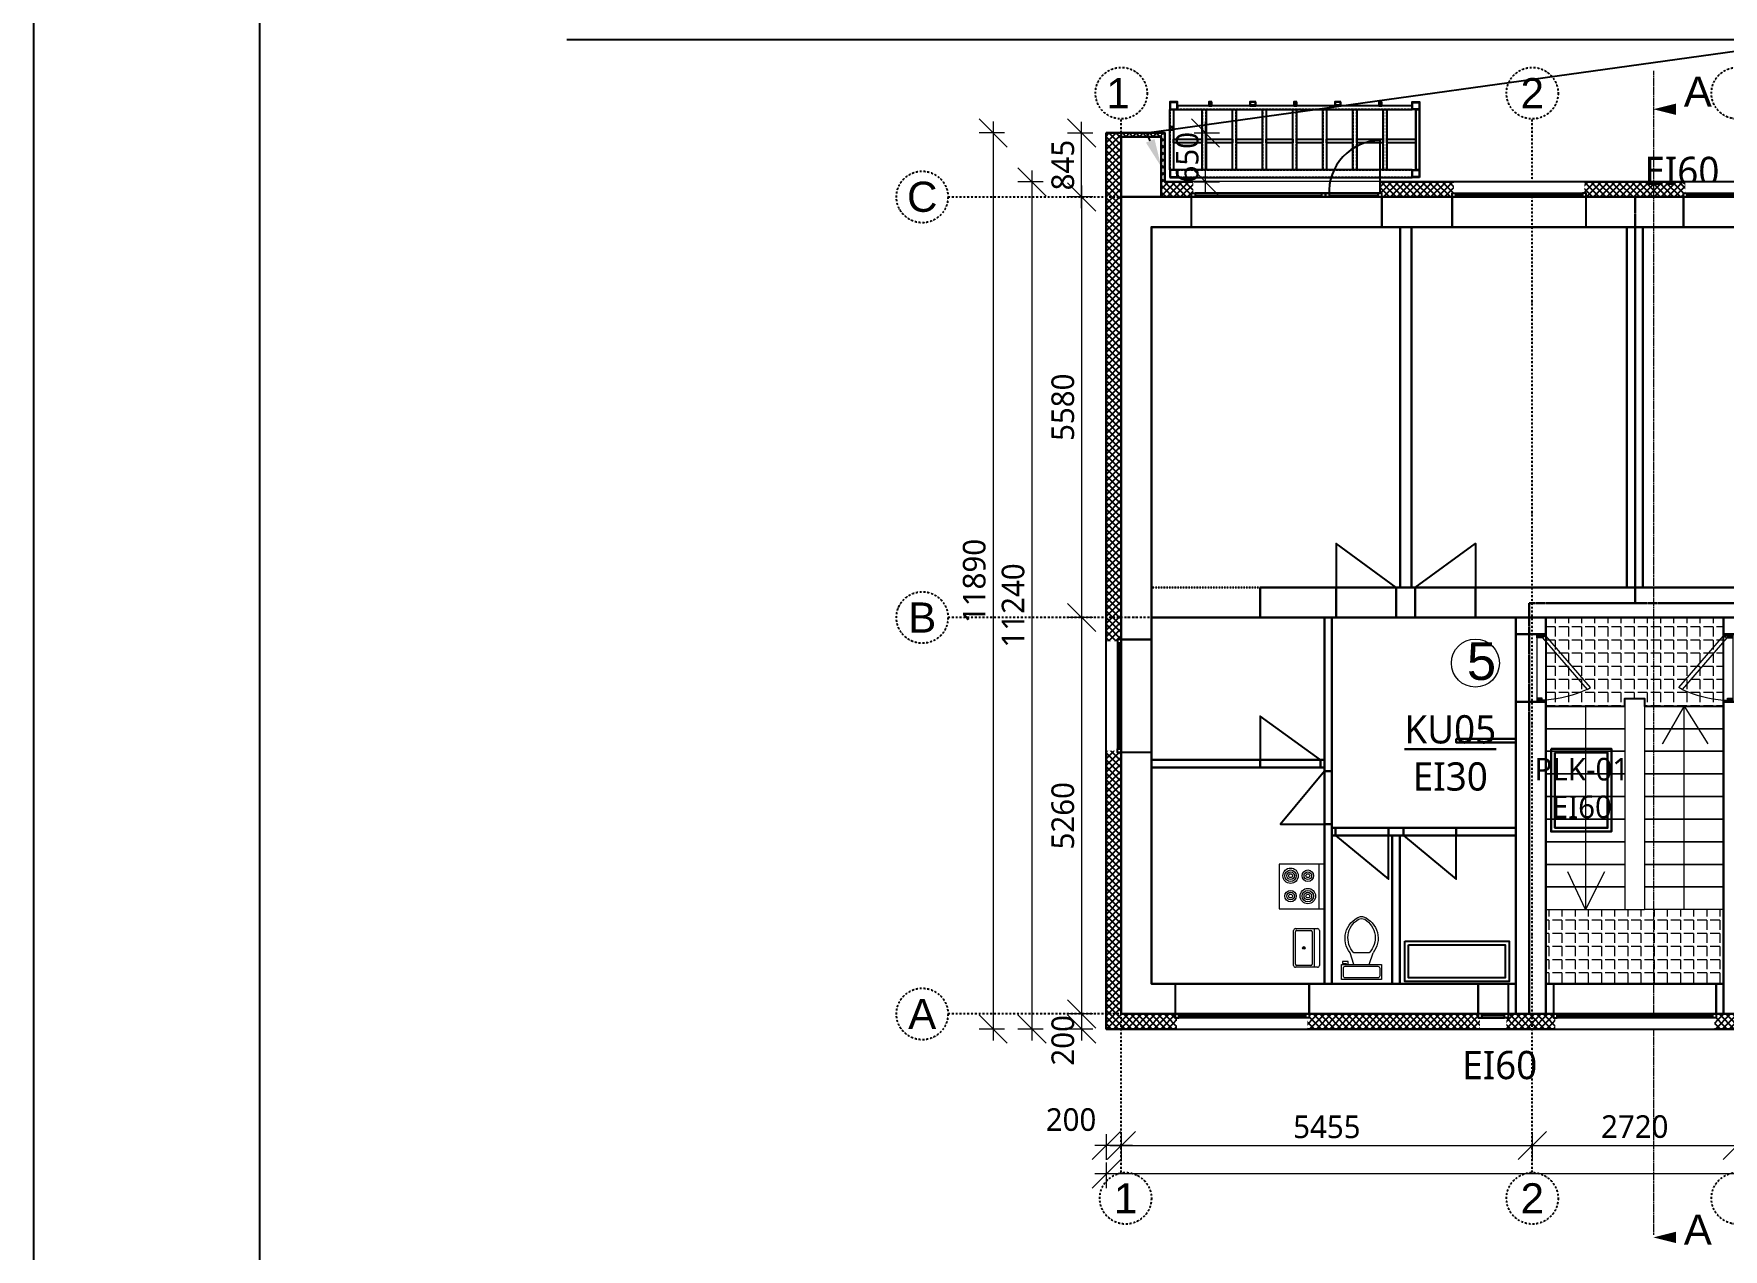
# Model space of a CAD drawing. Header units: millimetres. Extents: x 83708 to 840243643, y 645190 to 956201.
# Drawn here: x 302250 to 324673, y 875396 to 891522 of the extents above; entities that cross this region are included whole.
import ezdxf
from ezdxf import colors
from ezdxf.entities.mleader import LeaderData, LeaderLine
from ezdxf.math import Vec2, Vec3

# ---------------------------------------------------------------- set-up
doc = ezdxf.new("R2010")
doc.units = ezdxf.units.MM
doc.header["$PDMODE"] = 2
doc.header["$PDSIZE"] = 5
for name, pattern in [('ACAD_ISO02W100', [15, 12, -3]), ('CENTER', [50.8, 31.75, -6.35, 6.35, -6.35]), ('DASHDOTX2', [50.8, 25.4, -12.7, 0, -12.7]), ('DASHED', [0.75, 0.5, -0.25])]:
    doc.linetypes.add(name, pattern=pattern)
doc.layers.add('!ESP_Abijoon', color=6, linetype='Continuous', plot=False)
doc.layers.add('!ESP_no_print', color=252, linetype='Continuous', plot=False)
for name, color, linetype in [('!ESP_Avatäited plaanil', 7, 'Continuous'), ('!ESP_Mineraalvill', 1, 'Continuous'), ('!ESP_Mõõt', 252, 'Continuous'), ('!ESP_Santehnikajamööbel', 252, 'Continuous'), ('!ESP_Tekst', 7, 'Continuous'), ('!ESP_Teljed', 30, 'DASHDOTX2'), ('!ESP_Teras', 5, 'Continuous'), ('!ESP_Viited', 7, 'Continuous')]:
    doc.layers.add(name, color=color, linetype=linetype)
for name, color, linetype, lineweight in [('!ESP_EI60 tuletõkkesektsioon', 1, 'DASHED', 30), ('!ESP_Konstruktsioon lõikes', 7, 'Continuous', 30), ('!ESP_Trepikoda plaanil', 7, 'Continuous', 0), ('AVATÄITED PLAANIDEL', 30, 'Continuous', 9), ('Lõige A-A', 7, 'Continuous', 13), ('Sein', 7, 'Continuous', 9), ('Sisustus', 252, 'Continuous', 0)]:
    doc.layers.add(name, color=color, linetype=linetype, lineweight=lineweight)
doc.layers.add('Plaaditav ala', color=7, linetype='Continuous', lineweight=5, true_color=0x58ba48)
doc.styles.add('Annotative', font='malgunsl.ttf', dxfattribs={"height": 2})
doc.styles.add('Arial', font='arial.ttf')
doc.styles.get("Standard").update_dxf_attribs({"font": 'arial.ttf', "height": 2})
doc.dimstyles.new('Annotative', dxfattribs={"dimtxt": 2.5, "dimasz": 2.5, "dimexe": 1.25, "dimexo": 0.625, "dimtad": 1, "dimdec": 0, "dimrnd": 5, "dimtxsty": 'Annotative', "dimblk": 'OBLIQUE', "dimcen": 0, "dimdle": 1, "dimadec": 0, "dimazin": 0, "dimtfac": 1, "dimtdec": 0, "dimtmove": 0, "dimatfit": 3, "dimfxl": 1, "dimfxlon": 1, "dimarcsym": 1})

# ---------------------------------------------------------------- blocks, each defined once
blk = doc.blocks.new('A$C3a10df69')
at = {"layer": 'Lõige A-A', "linetype": 'ACAD_ISO02W100', "ltscale": 2}
blk.add_lwpolyline([(0, -46046), (0, -61490)], dxfattribs=at)
at = {"layer": 'Lõige A-A', "ltscale": 2}
for points in [[(0, -46555, 0, 150, 0), (300, -46555, 0, 0, 0)], [(0, -61523, 0, 150, 0), (300, -61523, 0, 0, 0)]]:
    blk.add_lwpolyline(points, format="xyseb", dxfattribs=at)
at = {"layer": 'Lõige A-A', "char_height": 400, "attachment_point": 3}
for insert in [(776, -46121), (776, -61220)]:
    blk.add_mtext_dynamic_manual_height_columns('A', width=608.35, gutter_width=12.5, heights=[0], dxfattribs=dict(at, insert=insert))
blk = doc.blocks.new('A$C7043d8c8')
at = {"layer": '!ESP_Avatäited plaanil'}
blk.add_lwpolyline([(0, 0), (-800, 583), (-800, -28)], dxfattribs=at)
at = {"layer": '!ESP_Konstruktsioon lõikes'}
blk.add_lwpolyline([(-800, 0), (-800, -400), (0, -400), (0, 0)], dxfattribs=at)
blk = doc.blocks.new('Toilet - top')
at = {"lineweight": 0}
for p, q in [((-10, -8.5), (-8, -8.5)), ((-10, -9.5), (-10, -8.5)), ((-8, -8.5), (-8, -8)), ((-7, -8), (-7, -9.5)), ((-4, -8), (-6, -14)), ((4, -8), (6, -14)), ((9.5, -6), (9.5, -2)), ((-7, -9.5), (-10, -9.5)), ((4, -14), (-4, -14))]:
    blk.add_line(p, q, dxfattribs=at)
blk.add_lwpolyline([(10.5, -8), (10.5, 0), (-10.5, 0), (-10.5, -8)], close=True, dxfattribs=at)
for points in [[(-9.5, -2), (-9.5, -6)], [(8.5, -1), (-8.5, -1)], [(-8.5, -7), (8.5, -7)]]:
    blk.add_lwpolyline(points, dxfattribs=at)
for centre, radius, start, end in [((-8.62, -1.88), 0.884, 81.8699, 188.1301), ((-8.62, -6.12), 0.884, 171.8699, 278.1301), ((8.62, -1.88), 0.884, 351.8699, 98.1301), ((8.62, -6.12), 0.884, 261.8699, 8.1301), ((3.52, -21.58), 12.17, 141.46911, 247.97143), ((4.2, -21.82), 11.33, 136.36773, 238.94682), ((-3.52, -21.58), 12.17, 292.02843, 38.53071), ((-4.2, -21.82), 11.33, 301.05301, 43.63209), ((0, -27.88), 4, 245.73182, 294.26817), ((0, -29), 4, 254.86053, 285.13947)]:
    blk.add_arc(centre, radius, start, end, dxfattribs=at)
blk = doc.blocks.new('A$Cc606a28b')
for points in [[(-1382, 535), (0, 535), (0, 0), (-1382, 0)], [(-1332, 485), (-50, 485), (-50, 50), (-1332, 50)]]:
    blk.add_lwpolyline(points, close=True)
blk = doc.blocks.new('Sink-single - 30 in top')
at = {"layer": '!ESP_Santehnikajamööbel', "lineweight": 0}
blk.add_line((-15, -3.999996), (15, -3.999996), dxfattribs=at)
for points in [[(-13.5, 0), (13.5, 0)], [(-15, -18.499996), (-15, -1.5)], [(-13.5, -17.499996), (-13.5, -6.499996)], [(-12.5, -5.499996), (12.5, -5.499996)], [(13.5, -6.499996), (13.5, -17.499996)], [(15, -1.5), (15, -18.499996)], [(13.5, -19.999996), (-13.5, -19.999996)], [(12.5, -18.499996), (-12.5, -18.499996)]]:
    blk.add_lwpolyline(points, dxfattribs=at)
for radius in [1, 0.5]:
    blk.add_circle((0, -11.999996), radius, dxfattribs=at)
for centre, radius, start, end in [((-13.5, -1.5), 1.5, 90, 180), ((-12.5, -6.499996), 1, 90, 180), ((12.5, -6.499996), 1, 0, 90), ((13.5, -1.5), 1.5, 0, 90), ((-13.5, -18.499996), 1.5, 180, 270), ((-12.5, -17.499996), 1, 180, 270), ((12.5, -17.499996), 1, 270, 0), ((13.5, -18.499996), 1.5, 270, 0)]:
    blk.add_arc(centre, radius, start, end, dxfattribs=at)
blk = doc.blocks.new('plt')
at = {"lineweight": 0}
blk.add_line((-89740, 177104), (-89740, 177695), dxfattribs=at)
blk.add_lwpolyline([(-90273, 177104), (-89663, 177104), (-89663, 177695), (-90273, 177695)], close=True, dxfattribs=at)
for centre, radius in [((-90121, 177543), 102), ((-90121, 177543), 76.2), ((-90121, 177543), 50.8), ((-89892, 177543), 76.2), ((-89892, 177543), 50.8), ((-90121, 177543), 25.4), ((-89892, 177273), 102), ((-89892, 177543), 25.4), ((-90121, 177273), 76.2), ((-90121, 177273), 50.8), ((-90121, 177273), 25.4), ((-89892, 177273), 76.2), ((-89892, 177273), 50.8), ((-89892, 177273), 25.4)]:
    blk.add_circle(centre, radius, dxfattribs=at)
blk = doc.blocks.new('A$Cb20d89c2')
at = {"lineweight": 0}
blk.add_blockref('A$Cc606a28b', (-89, 84), dxfattribs=at)
at = {"layer": 'Sisustus'}
blk.add_blockref('plt', (87133, -176055), dxfattribs=at)
for name, p, xscale, yscale, zscale, rotation in [('Toilet - top', (-2046, 109), -25.39999999999418, 25.39999999999418, 25.4, 180), ('Sink-single - 30 in top', (-2606, 530), 17.14500000000407, 17.14500000000407, 17.14500000000407, 270)]:
    blk.add_blockref(name, p, dxfattribs=dict(at, xscale=xscale, yscale=yscale, zscale=zscale, rotation=rotation))
blk = doc.blocks.new('A$Cef77760f')
at = {"layer": '!ESP_Teljed'}
for points in [[(-40000, -2104), (-40000, 11875)], [(-34545, -2104), (-34545, 11875)], [(-42300, 10840), (1500, 10840)], [(1500, 5260), (-42300, 5260)], [(1500, 0), (-42300, 0)]]:
    blk.add_lwpolyline(points, dxfattribs=at)
for centre in [(-40000, 12217), (-34545, 12217), (-31825, 12217), (-42642, 10840), (-42642, 5260), (-42642, 0), (-39943, -2446), (-34545, -2446), (-31825, -2446)]:
    blk.add_circle(centre, 342, dxfattribs=at)
at = {"layer": '!ESP_Teljed', "char_height": 400, "width": 684.66, "attachment_point": 5, "style": 'Arial'}
for s, insert in [('{\\fArial|b0|i0|c186|p34;1}', (-40042, 12217)), ('2', (-34545, 12217)), ('C', (-42642, 10840)), ('B', (-42642, 5260)), ('A', (-42642, 0)), ('2', (-34545, -2446)), ('{\\fArial|b0|i0|c186|p34;1}', (-39943, -2446))]:
    blk.add_mtext(s, dxfattribs=dict(at, insert=insert))
blk = doc.blocks.new('A$C465a11ed')
at = {"layer": '!ESP_Avatäited plaanil'}
blk.add_lwpolyline([(0, 100), (-700, 683), (-700, 72)], dxfattribs=at)
at = {"layer": '!ESP_Konstruktsioon lõikes'}
blk.add_lwpolyline([(-700, 100), (-700, 0), (0, 0), (0, 100)], dxfattribs=at)
blk = doc.blocks.new('A$Ced9abb52')
at = {"layer": '!ESP_Avatäited plaanil'}
for points in [[(-2590, 2970), (-3390, 3553), (-3390, 2942)], [(-2540, 2820), (-3123, 2120), (-2512, 2120)]]:
    blk.add_lwpolyline(points, dxfattribs=at)
at = {"layer": '!ESP_Konstruktsioon lõikes'}
for points in [[(-4835, 4860), (0, 4860), (0, 0), (-4835, 0)], [(-2440, 4860), (-2540, 4860), (-2540, 0), (-2440, 0)], [(-790, 3251), (-790, 3201), (0, 3201), (0, 3251)], [(-4835, 2970), (-4835, 2870), (-2540, 2870), (-2540, 2970)], [(-2440, 2070), (-2440, 1970), (0, 1970), (0, 2070)], [(-1540, 1970), (-1640, 1970), (-1640, 0), (-1540, 0)]]:
    blk.add_lwpolyline(points, close=True, dxfattribs=at)
for points in [[(-3390, 2970), (-3390, 2870), (-2590, 2870), (-2590, 2970)], [(-2540, 2120), (-2440, 2120), (-2440, 2820), (-2540, 2820)]]:
    blk.add_lwpolyline(points, dxfattribs=at)
at = {"lineweight": 0, "rotation": 180}
for p in [(-2390, 2070), (-1490, 2070)]:
    blk.add_blockref('A$C465a11ed', p, dxfattribs=at)
blk = doc.blocks.new('A$C3a8d00b1')
blk.add_wipeout([(0, -320), (400, -320), (400, -370), (375, -370), (375, -520), (25, -520), (25, -370), (0, -370)])
at = {"layer": '!ESP_Avatäited plaanil'}
for points in [[(0, 80), (0, -320), (0, -370), (50, -370), (50, -320), (0, -320), (400, -320), (400, 80), (400, -320), (400, -370), (350, -370), (350, -320), (350, -370), (50, -370), (50, -345), (350, -345)], [(25, -520), (375, -520)]]:
    blk.add_lwpolyline(points, dxfattribs=at)
blk = doc.blocks.new('A$C101496a2')
blk.add_wipeout([(-1780, -320), (0, -320), (0, -370), (-25, -370), (-25, -520), (-1755, -520), (-1755, -370), (-1780, -370)])
at = {"layer": '!ESP_Avatäited plaanil'}
for points in [[(-1780, 80), (-1780, -320), (-1780, -370), (-1730, -370), (-1730, -320), (-1780, -320), (0, -320), (0, 80), (0, -320), (0, -370), (-50, -370), (-50, -320), (-50, -370), (-1730, -370), (-1730, -345), (-50, -345)], [(-1755, -520), (-25, -520)]]:
    blk.add_lwpolyline(points, dxfattribs=at)
blk = doc.blocks.new('A$Cbc4ac388')
blk.add_wipeout([(-200, -750), (-200, 750), (-150, 750), (-150, 725), (0, 725), (0, -725), (-150, -725), (-150, -750)])
at = {"layer": '!ESP_Avatäited plaanil'}
for points in [[(-600, -750), (-200, -750), (-150, -750), (-150, -700), (-200, -700), (-200, -750), (-200, 750), (-600, 750), (-200, 750), (-150, 750), (-150, 700), (-200, 700), (-150, 700), (-150, -700), (-175, -700), (-175, 700)], [(0, -725), (0, 725)]]:
    blk.add_lwpolyline(points, dxfattribs=at)
blk = doc.blocks.new('A$C79e321d3')
blk.add_wipeout([(2530, 0), (0, 0), (0, 50), (25, 50), (25, 200), (2505, 200), (2505, 50), (2530, 50)])
at = {"layer": '!ESP_Avatäited plaanil'}
for points in [[(2530, -400), (2530, 0), (2530, 50), (2480, 50), (2480, 0), (2530, 0), (0, 0), (0, -400), (0, 0), (0, 50), (50, 50), (50, 0), (50, 50), (2480, 50), (2480, 25), (800, 25)], [(700, 25), (50, 25)]]:
    blk.add_lwpolyline(points, dxfattribs=at)
blk.add_lwpolyline([(25, 50), (25, 750, -0.429169), (700, 25), (50, 25)], format="xyb")
for points in [[(700, 0), (750, 0), (750, 50), (700, 50)], [(750, 0), (800, 0), (800, 50), (750, 50)]]:
    blk.add_lwpolyline(points, close=True)
blk = doc.blocks.new('A$Cfe1c92e5')
at = {"lineweight": 0, "xscale": -1}
for name, p in [('A$C79e321d3', (3460, 0)), ('A$Cbc4ac388', (-200, -6620)), ('A$C3a8d00b1', (5135, -10520))]:
    blk.add_blockref(name, p, dxfattribs=at)
at = {"lineweight": 0, "rotation": 180}
for p in [(4390, -320), (7460, -320)]:
    blk.add_blockref('A$C101496a2', p, dxfattribs=at)
at = {"lineweight": 0}
blk.add_blockref('A$C101496a2', (2495, -10520), dxfattribs=at)
blk = doc.blocks.new('A$C0366626d')
blk.add_wipeout([(-2160, 0), (0, 0), (0, -50), (-25, -50), (-25, -200), (-2135, -200), (-2135, -50), (-2160, -50)])
at = {"layer": '!ESP_Avatäited plaanil'}
for points in [[(-2160, 400), (-2160, 0), (-2160, -50), (-2110, -50), (-2110, 0), (-2160, 0), (0, 0), (0, 400), (0, 0), (0, -50), (-50, -50), (-50, 0), (-50, -50), (-2110, -50), (-2110, -25), (-50, -25)], [(-2135, -200), (-25, -200)]]:
    blk.add_lwpolyline(points, dxfattribs=at)
blk = doc.blocks.new('A$Cc7706974')
at = {"layer": '!ESP_Trepikoda plaanil', "lineweight": 0}
for points in [[(1050, -1075), (1050, -3875)], [(1050, -1075), (1310, -1075)], [(1310, -1075), (1310, -3875)], [(1050, -1175), (0, -1175), (0, -1475), (1050, -1475)], [(525, -1175), (525, -3875)], [(1310, -1175), (2360, -1175)], [(1310, -1175), (2360, -1175), (2360, -1475), (1310, -1475)], [(1835, -3875), (1835, -1175), (1549, -1675), (1835, -1175), (2149, -1675)], [(1050, -1475), (0, -1475), (0, -1775), (1050, -1775)], [(1310, -1475), (2360, -1475), (2360, -1775), (1310, -1775)], [(1050, -1775), (0, -1775), (0, -2075), (1050, -2075)], [(1310, -1775), (2360, -1775), (2360, -2075), (1310, -2075)], [(1050, -2075), (0, -2075), (0, -2375), (1050, -2375)], [(1310, -2075), (2360, -2075), (2360, -2375), (1310, -2375)], [(1050, -2375), (0, -2375), (0, -2675), (1050, -2675)], [(1310, -2375), (2360, -2375), (2360, -2675), (1310, -2675)], [(1050, -2675), (0, -2675), (0, -2975), (1050, -2975)], [(1310, -2675), (2360, -2675), (2360, -2975), (1310, -2975)], [(1050, -2975), (0, -2975), (0, -3275), (1050, -3275)], [(1310, -2975), (2360, -2975), (2360, -3275), (1310, -3275)], [(1050, -3275), (0, -3275), (0, -3575), (1050, -3575)], [(1310, -3275), (2360, -3275), (2360, -3575), (1310, -3575)], [(1050, -3575), (0, -3575), (0, -3875), (1050, -3875)], [(779, -3375), (525, -3875), (293, -3375)], [(1310, -3575), (2360, -3575), (2360, -3875), (1310, -3875)], [(1050, -3875), (1310, -3875)]]:
    blk.add_lwpolyline(points, dxfattribs=at)
blk = doc.blocks.new('A$C60414d2f')
at = {"layer": 'AVATÄITED PLAANIDEL'}
h = blk.add_hatch(dxfattribs=at)
h.set_pattern_fill('ANSI38', color=256, scale=50, angle=90)
h.set_pattern_definition([(135, (-325662.964, -884582.657), (-4.419417382, -4.419417382), []), (225, (-325662.964, -884582.657), (-4.419417382, -13.258252147), [15.625, -9.375])])
h.paths.add_polyline_path([(50, 0), (50, -70), (25, -70), (25, -120), (0, -120), (0, 0)])
h = blk.add_hatch(dxfattribs=at)
h.set_pattern_fill('ANSI38', color=256, scale=50, angle=90)
h.set_pattern_definition([(135, (-326150.322, -884470.0145), (-4.419417382, -4.419417382), []), (225, (-326150.322, -884470.0145), (-4.419417382, -13.258252147), [15.625, -9.375])])
h.paths.add_polyline_path([(850, 0), (850, -70), (875, -70), (875, -120), (900, -120), (900, 0)])
for points in [[(0, 0), (0, -120), (25, -120), (25, -70), (50, -70), (50, 0)], [(708, -713), (25, -120), (50, -77), (733, -669)], [(900, 0), (900, -120), (875, -120), (875, -70), (850, -70), (850, 0)], [(900, -120), (900, -120), (900, 0), (900, 0)]]:
    blk.add_lwpolyline(points, close=True, dxfattribs=at)
blk.add_lwpolyline([(25, -120), (0, -120), (0, 0), (900, 0), (900, -120), (125, -120)], dxfattribs=at)
blk.add_arc((-707, -5), 1586, 335.2449, 355.8422, dxfattribs=at)
blk = doc.blocks.new('A$Cafc8a1d9')
at = {"layer": 'Plaaditav ala', "ltscale": 5}
h = blk.add_hatch(dxfattribs=at)
h.set_pattern_fill('ANGLE', color=256, scale=25, angle=180)
h.set_pattern_definition([(180, (-8821.2, 400), (-2e-14, -174.625), [127, -47.625]), (270, (-8821.2, 400), (174.625, -3e-14), [127, -47.625])])
h.paths.add_polyline_path([(-400, 0), (-2760, 0), (-2760, -1175), (-1710, -1175), (-1710, -1075), (-1450, -1075), (-1450, -1175), (-400, -1175)])
h = blk.add_hatch(dxfattribs=at)
h.set_pattern_fill('ANGLE', color=256, scale=25, angle=180)
h.set_pattern_definition([(180, (0, 0), (-2e-14, -174.625), [127, -47.625]), (270, (0, 0), (174.625, -3e-14), [127, -47.625])])
h.paths.add_polyline_path([(-400, -3875), (-1450, -3875), (-1710, -3875), (-2760, -3875), (-2760, -4860), (-400, -4860)])
at = {"layer": '!ESP_Abijoon', "color": 8}
blk.add_lwpolyline([(-2760, 0), (-2760, -1175), (-1710, -1175), (-1710, -1075), (-1450, -1075), (-1450, -1175), (-400, -1175), (-400, 0), (-2760, 0)], dxfattribs=at)
at = {"layer": '!ESP_Konstruktsioon lõikes'}
blk.add_lwpolyline([(-3160, 0), (-3160, 0), (-3160, -220), (-2760, -220), (-2760, 0), (-400, 0), (-400, -220), (0, -220), (0, 0)], dxfattribs=at)
for points in [[(-3160, -1120), (-2760, -1120), (-2760, -5260), (-3160, -5260)], [(-400, -1120), (0, -1120), (0, -5260), (-400, -5260)], [(-400, -4860), (-2760, -4860), (-2760, -5260), (-400, -5260)]]:
    blk.add_lwpolyline(points, close=True, dxfattribs=at)
at = {"color": 6, "xscale": -1, "rotation": 90}
blk.add_blockref('A$C60414d2f', (-2880, -220), dxfattribs=at)
at = {"color": 6, "rotation": 270}
blk.add_blockref('A$C60414d2f', (-280, -220), dxfattribs=at)
at = {"color": 6}
blk.add_blockref('A$Cc7706974', (-2760, 0), dxfattribs=at)
at = {"layer": '!ESP_EI60 tuletõkkesektsioon', "char_height": 375, "width": 644.01, "attachment_point": 1, "style": 'Annotative'}
for s, insert in [('\\pxqc;{\\LKU05\\P}EI30', (-4350, -1296)), ('\\pxqc;{\\LKU04\\P}EI30', (410, -1421))]:
    blk.add_mtext(s, dxfattribs=dict(at, insert=insert))
at = {"lineweight": 0}
blk.add_blockref('A$C0366626d', (-500, -5260), dxfattribs=at)
blk = doc.blocks.new('_Oblique')
at = {"color": 0, "linetype": 'ByBlock', "lineweight": -2}
blk.add_line((-0.5, -0.5), (0.5, 0.5), dxfattribs=at)
blk = doc.blocks.new('*D836')
at = {"layer": '!ESP_Mõõt', "color": 0, "lineweight": -2, "transparency": 16777216}
for p, q in [((0, -12435), (0, -12773)), ((5455, -12435), (5455, -12773)), ((-150, -12585), (5605, -12585))]:
    blk.add_line(p, q, dxfattribs=at)
at = {"layer": 'Defpoints', "color": 0, "transparency": 16777216}
for p in [(0, -11716), (5455, -11897), (5455, -12585)]:
    blk.add_point(p, dxfattribs=at)
at = {"layer": '!ESP_Mõõt', "color": 0, "lineweight": -2, "transparency": 16777216, "xscale": 375, "yscale": 375, "zscale": 375, "rotation": 180}
blk.add_blockref('_Oblique', (0, -12585), dxfattribs=at)
at = {"layer": '!ESP_Mõõt', "color": 0, "lineweight": -2, "transparency": 16777216, "xscale": 375, "yscale": 375, "zscale": 375}
blk.add_blockref('_Oblique', (5455, -12585), dxfattribs=at)
at = {"layer": '!ESP_Mõõt', "color": 0, "lineweight": 0, "transparency": 16777216, "insert": (2728, -12339), "char_height": 300, "attachment_point": 5, "style": 'Annotative'}
blk.add_mtext('5455', dxfattribs=at)
blk = doc.blocks.new('*D837')
at = {"layer": '!ESP_Mõõt', "color": 0, "lineweight": -2, "transparency": 16777216}
for p, q in [((5455, -12435), (5455, -12773)), ((8175, -12435), (8175, -12773)), ((5305, -12585), (8325, -12585))]:
    blk.add_line(p, q, dxfattribs=at)
at = {"layer": 'Defpoints', "color": 0, "transparency": 16777216}
for p in [(5455, -11897), (8175, -11951), (8175, -12585)]:
    blk.add_point(p, dxfattribs=at)
at = {"layer": '!ESP_Mõõt', "color": 0, "lineweight": -2, "transparency": 16777216, "xscale": 375, "yscale": 375, "zscale": 375, "rotation": 180}
blk.add_blockref('_Oblique', (5455, -12585), dxfattribs=at)
at = {"layer": '!ESP_Mõõt', "color": 0, "lineweight": -2, "transparency": 16777216, "xscale": 375, "yscale": 375, "zscale": 375}
blk.add_blockref('_Oblique', (8175, -12585), dxfattribs=at)
at = {"layer": '!ESP_Mõõt', "color": 0, "lineweight": 0, "transparency": 16777216, "insert": (6815, -12336), "char_height": 300, "attachment_point": 5, "style": 'Annotative'}
blk.add_mtext('2720', dxfattribs=at)
blk = doc.blocks.new('*D838')
at = {"layer": '!ESP_Mõõt', "color": 0, "lineweight": -2, "transparency": 16777216}
for p, q in [((8175, -12435), (8175, -12773)), ((18550, -12435), (18550, -12773)), ((8025, -12585), (18700, -12585))]:
    blk.add_line(p, q, dxfattribs=at)
at = {"layer": 'Defpoints', "color": 0, "transparency": 16777216}
for p in [(8175, -11951), (18550, -11896), (18550, -12585)]:
    blk.add_point(p, dxfattribs=at)
at = {"layer": '!ESP_Mõõt', "color": 0, "lineweight": -2, "transparency": 16777216, "xscale": 375, "yscale": 375, "zscale": 375, "rotation": 180}
blk.add_blockref('_Oblique', (8175, -12585), dxfattribs=at)
at = {"layer": '!ESP_Mõõt', "color": 0, "lineweight": -2, "transparency": 16777216, "xscale": 375, "yscale": 375, "zscale": 375}
blk.add_blockref('_Oblique', (18550, -12585), dxfattribs=at)
at = {"layer": '!ESP_Mõõt', "color": 0, "lineweight": 0, "transparency": 16777216, "insert": (13362, -12336), "char_height": 300, "attachment_point": 5, "style": 'Annotative'}
blk.add_mtext('10375', dxfattribs=at)
blk = doc.blocks.new('*D828')
at = {"layer": '!ESP_Mõõt', "color": 0, "lineweight": -2, "transparency": 16777216}
for p, q in [((-526, 150), (-526, -5730)), ((-376, 0), (-713, 0)), ((-376, -5580), (-713, -5580))]:
    blk.add_line(p, q, dxfattribs=at)
at = {"layer": 'Defpoints', "color": 0, "transparency": 16777216}
for p in [(-228, 0), (-526, -5580), (-228, -5580)]:
    blk.add_point(p, dxfattribs=at)
at = {"layer": '!ESP_Mõõt', "color": 0, "lineweight": -2, "transparency": 16777216, "xscale": 375, "yscale": 375, "zscale": 375}
for p, rotation in [((-526, 0), 90), ((-526, -5580), 270)]:
    blk.add_blockref('_Oblique', p, dxfattribs=dict(at, rotation=rotation))
at = {"layer": '!ESP_Mõõt', "color": 0, "lineweight": 0, "transparency": 16777216, "insert": (-775, -2790), "char_height": 300, "attachment_point": 5, "rotation": 90, "style": 'Annotative'}
blk.add_mtext('5580', dxfattribs=at)
blk = doc.blocks.new('*D829')
at = {"layer": '!ESP_Mõõt', "color": 0, "lineweight": -2, "transparency": 16777216}
for p, q in [((-376, -5580), (-713, -5580)), ((-526, -5430), (-526, -10990)), ((-376, -10840), (-713, -10840))]:
    blk.add_line(p, q, dxfattribs=at)
at = {"layer": 'Defpoints', "color": 0, "transparency": 16777216}
for p in [(-228, -5580), (-526, -10840), (-153, -10840)]:
    blk.add_point(p, dxfattribs=at)
at = {"layer": '!ESP_Mõõt', "color": 0, "lineweight": -2, "transparency": 16777216, "xscale": 375, "yscale": 375, "zscale": 375}
for p, rotation in [((-526, -5580), 90), ((-526, -10840), 270)]:
    blk.add_blockref('_Oblique', p, dxfattribs=dict(at, rotation=rotation))
at = {"layer": '!ESP_Mõõt', "color": 0, "lineweight": 0, "transparency": 16777216, "insert": (-775, -8210), "char_height": 300, "attachment_point": 5, "rotation": 90, "style": 'Annotative'}
blk.add_mtext('5260', dxfattribs=at)
blk = doc.blocks.new('*D830')
at = {"layer": '!ESP_Mõõt', "color": 0, "lineweight": -2, "transparency": 16777216}
for p, q in [((-526, -150), (-526, 997)), ((-376, 847), (-713, 847)), ((-376, 0), (-713, 0))]:
    blk.add_line(p, q, dxfattribs=at)
at = {"layer": 'Defpoints', "color": 0, "transparency": 16777216}
for p in [(-526, 847), (38, 847), (-228, 0)]:
    blk.add_point(p, dxfattribs=at)
at = {"layer": '!ESP_Mõõt', "color": 0, "lineweight": -2, "transparency": 16777216, "xscale": 375, "yscale": 375, "zscale": 375}
for p, rotation in [((-526, 847), 90), ((-526, 0), 270)]:
    blk.add_blockref('_Oblique', p, dxfattribs=dict(at, rotation=rotation))
at = {"layer": '!ESP_Mõõt', "color": 0, "lineweight": 0, "transparency": 16777216, "insert": (-775, 423), "char_height": 300, "attachment_point": 5, "rotation": 90, "style": 'Annotative'}
blk.add_mtext('845', dxfattribs=at)
blk = doc.blocks.new('*D831')
at = {"layer": '!ESP_Mõõt', "color": 0, "lineweight": -2, "transparency": 16777216}
for p, q in [((-1186, 350), (-1186, -11190)), ((-1036, 200), (-1373, 200)), ((-1036, -11040), (-1373, -11040))]:
    blk.add_line(p, q, dxfattribs=at)
at = {"layer": 'Defpoints', "color": 0, "transparency": 16777216}
for p in [(580, 200), (-1186, -11040), (-200, -11040)]:
    blk.add_point(p, dxfattribs=at)
at = {"layer": '!ESP_Mõõt', "color": 0, "lineweight": -2, "transparency": 16777216, "xscale": 375, "yscale": 375, "zscale": 375}
for p, rotation in [((-1186, 200), 90), ((-1186, -11040), 270)]:
    blk.add_blockref('_Oblique', p, dxfattribs=dict(at, rotation=rotation))
at = {"layer": '!ESP_Mõõt', "color": 0, "lineweight": 0, "transparency": 16777216, "insert": (-1435, -5420), "char_height": 300, "attachment_point": 5, "rotation": 90, "style": 'Annotative'}
blk.add_mtext('11240', dxfattribs=at)
blk = doc.blocks.new('*D832')
at = {"layer": '!ESP_Mõõt', "color": 0, "lineweight": -2, "transparency": 16777216}
for p, q in [((-526, -10690), (-526, -11190)), ((-376, -10840), (-713, -10840)), ((-376, -11040), (-713, -11040))]:
    blk.add_line(p, q, dxfattribs=at)
at = {"layer": 'Defpoints', "color": 0, "transparency": 16777216}
for p in [(-153, -10840), (-526, -11040), (38, -11040)]:
    blk.add_point(p, dxfattribs=at)
at = {"layer": '!ESP_Mõõt', "color": 0, "lineweight": -2, "transparency": 16777216, "xscale": 375, "yscale": 375, "zscale": 375}
for p, rotation in [((-526, -10840), 90), ((-526, -11040), 270)]:
    blk.add_blockref('_Oblique', p, dxfattribs=dict(at, rotation=rotation))
at = {"layer": '!ESP_Mõõt', "color": 0, "lineweight": 0, "transparency": 16777216, "insert": (-775, -11190), "char_height": 300, "attachment_point": 5, "rotation": 90, "style": 'Annotative'}
blk.add_mtext('200', dxfattribs=at)
blk = doc.blocks.new('*D833')
at = {"layer": '!ESP_Mõõt', "color": 0, "lineweight": -2, "transparency": 16777216}
for p, q in [((40350, -12962), (-350, -12962)), ((-200, -12812), (-200, -13150)), ((40200, -12812), (40200, -13150))]:
    blk.add_line(p, q, dxfattribs=at)
at = {"layer": 'Defpoints', "color": 0, "transparency": 16777216}
for p in [(-200, -11040), (40200, -11040), (-200, -12962)]:
    blk.add_point(p, dxfattribs=at)
at = {"layer": '!ESP_Mõõt', "color": 0, "lineweight": -2, "transparency": 16777216, "xscale": 375, "yscale": 375, "zscale": 375, "rotation": 180}
blk.add_blockref('_Oblique', (-200, -12962), dxfattribs=at)
at = {"layer": '!ESP_Mõõt', "color": 0, "lineweight": -2, "transparency": 16777216, "xscale": 375, "yscale": 375, "zscale": 375}
blk.add_blockref('_Oblique', (40200, -12962), dxfattribs=at)
at = {"layer": '!ESP_Mõõt', "color": 0, "lineweight": 0, "transparency": 16777216, "insert": (20000, -12713), "char_height": 300, "attachment_point": 5, "style": 'Annotative'}
blk.add_mtext('40400', dxfattribs=at)
blk = doc.blocks.new('*D834')
at = {"layer": '!ESP_Mõõt', "color": 0, "lineweight": -2, "transparency": 16777216}
for p, q in [((-200, -12435), (-200, -12773)), ((0, -12435), (0, -12773)), ((150, -12585), (-350, -12585))]:
    blk.add_line(p, q, dxfattribs=at)
at = {"layer": 'Defpoints', "color": 0, "transparency": 16777216}
for p in [(-200, -11040), (0, -11716), (-200, -12585)]:
    blk.add_point(p, dxfattribs=at)
at = {"layer": '!ESP_Mõõt', "color": 0, "lineweight": -2, "transparency": 16777216, "xscale": 375, "yscale": 375, "zscale": 375, "rotation": 180}
blk.add_blockref('_Oblique', (-200, -12585), dxfattribs=at)
at = {"layer": '!ESP_Mõõt', "color": 0, "lineweight": -2, "transparency": 16777216, "xscale": 375, "yscale": 375, "zscale": 375}
blk.add_blockref('_Oblique', (0, -12585), dxfattribs=at)
at = {"layer": '!ESP_Mõõt', "color": 0, "lineweight": 0, "transparency": 16777216, "insert": (-667, -12243), "char_height": 300, "attachment_point": 5, "style": 'Annotative'}
blk.add_mtext('200', dxfattribs=at)
blk = doc.blocks.new('*D841')
at = {"layer": '!ESP_Mõõt', "color": 0, "lineweight": -2, "transparency": 16777216}
for p, q in [((1118, 50), (1118, 1000)), ((968, 850), (1305, 850)), ((968, 200), (1305, 200))]:
    blk.add_line(p, q, dxfattribs=at)
at = {"layer": 'Defpoints', "color": 0, "transparency": 16777216}
for p in [(-200, 850), (1118, 850), (580, 200)]:
    blk.add_point(p, dxfattribs=at)
at = {"layer": '!ESP_Mõõt', "color": 0, "lineweight": -2, "transparency": 16777216, "xscale": 375, "yscale": 375, "zscale": 375}
for p, rotation in [((1118, 850), 90), ((1118, 200), 270)]:
    blk.add_blockref('_Oblique', p, dxfattribs=dict(at, rotation=rotation))
at = {"layer": '!ESP_Mõõt', "color": 0, "lineweight": 0, "transparency": 16777216, "insert": (876, 527), "char_height": 300, "attachment_point": 5, "rotation": 90, "style": 'Annotative'}
blk.add_mtext('650', dxfattribs=at)
blk = doc.blocks.new('*D842')
at = {"layer": '!ESP_Mõõt', "color": 0, "lineweight": -2, "transparency": 16777216}
for p, q in [((-1701, 1000), (-1701, -11190)), ((-1551, 850), (-1888, 850)), ((-1551, -11040), (-1888, -11040))]:
    blk.add_line(p, q, dxfattribs=at)
at = {"layer": 'Defpoints', "color": 0, "transparency": 16777216}
for p in [(38, 850), (-1701, -11040), (-401, -11040)]:
    blk.add_point(p, dxfattribs=at)
at = {"layer": '!ESP_Mõõt', "color": 0, "lineweight": -2, "transparency": 16777216, "xscale": 375, "yscale": 375, "zscale": 375}
for p, rotation in [((-1701, 850), 90), ((-1701, -11040), 270)]:
    blk.add_blockref('_Oblique', p, dxfattribs=dict(at, rotation=rotation))
at = {"layer": '!ESP_Mõõt', "color": 0, "lineweight": 0, "transparency": 16777216, "insert": (-1951, -5095), "char_height": 300, "attachment_point": 5, "rotation": 90, "style": 'Annotative'}
blk.add_mtext('11890', dxfattribs=at)
blk = doc.blocks.new('A$C9a407918')
at = {"layer": '!ESP_Teras'}
for points in [[(-3315, -75), (-3215, -75), (-3215, 25), (-3315, 25)], [(-3310, -70), (-3220, -70), (-3220, 20), (-3310, 20)], [(0, -75), (-100, -75), (-100, 25), (0, 25)], [(-5, -70), (-95, -70), (-95, 20), (-5, 20)], [(-3265, -875), (-3315, -875), (-3315, -75), (-3265, -75)], [(-100, -25), (-3215, -25), (-3215, -75), (-100, -75)], [(-2835, -875), (-2885, -875), (-2885, -75), (-2835, -75)], [(-2435, -875), (-2485, -875), (-2485, -75), (-2435, -75)], [(-2035, -875), (-2085, -875), (-2085, -75), (-2035, -75)], [(-1635, -875), (-1685, -875), (-1685, -75), (-1635, -75)], [(-1235, -875), (-1285, -875), (-1285, -75), (-1235, -75)], [(-835, -875), (-885, -875), (-885, -75), (-835, -75)], [(-435, -875), (-485, -875), (-485, -75), (-435, -75)], [(-50, -75), (0, -75), (0, -875), (-50, -875)], [(-50, -875), (0, -875), (0, -75), (-50, -75)], [(-3265, -466), (-2885, -466), (-2885, -516), (-3265, -516)], [(-2835, -466), (-2485, -466), (-2485, -516), (-2835, -516)], [(-2435, -466), (-2085, -466), (-2085, -516), (-2435, -516)], [(-2035, -466), (-1685, -466), (-1685, -516), (-2035, -516)], [(-1635, -466), (-1285, -466), (-1285, -516), (-1635, -516)], [(-1235, -466), (-885, -466), (-885, -516), (-1235, -516)], [(-835, -466), (-485, -466), (-485, -516), (-835, -516)], [(-435, -466), (-50, -466), (-50, -516), (-435, -516)], [(-3315, -975), (-3215, -975), (-3215, -875), (-3315, -875)], [(-3310, -970), (-3220, -970), (-3220, -880), (-3310, -880)], [(-100, -875), (-3215, -875), (-3215, -975), (-100, -975)], [(0, -975), (-100, -975), (-100, -875), (0, -875)], [(-5, -970), (-95, -970), (-95, -880), (-5, -880)]]:
    blk.add_lwpolyline(points, close=True, dxfattribs=at)
at = {"layer": '!ESP_Teras', "linetype": 'DASHED'}
for points in [[(-3268, -875), (-3312, -875), (-3312, -75), (-3268, -75)], [(-100, -28), (-3215, -28), (-3215, -72), (-100, -72)], [(-2838, -875), (-2882, -875), (-2882, -75), (-2838, -75)], [(-2438, -875), (-2482, -875), (-2482, -75), (-2438, -75)], [(-2038, -875), (-2082, -875), (-2082, -75), (-2038, -75)], [(-1638, -875), (-1682, -875), (-1682, -75), (-1638, -75)], [(-1238, -875), (-1282, -875), (-1282, -75), (-1238, -75)], [(-838, -875), (-882, -875), (-882, -75), (-838, -75)], [(-438, -875), (-482, -875), (-482, -75), (-438, -75)], [(-3, -875), (-47, -875), (-47, -75), (-3, -75)], [(-3265, -513), (-2885, -513), (-2885, -516), (-3265, -516)], [(-2835, -513), (-2485, -513), (-2485, -516), (-2835, -516)], [(-2435, -513), (-2085, -513), (-2085, -516), (-2435, -516)], [(-2035, -513), (-1685, -513), (-1685, -516), (-2035, -516)], [(-1635, -513), (-1285, -513), (-1285, -516), (-1635, -516)], [(-1235, -513), (-885, -513), (-885, -516), (-1235, -516)], [(-835, -513), (-485, -513), (-485, -516), (-835, -516)], [(-435, -513), (-50, -513), (-50, -516), (-435, -516)], [(-100, -878), (-3215, -878), (-3215, -972), (-100, -972)]]:
    blk.add_lwpolyline(points, close=True, dxfattribs=at)
at = {"color": 5, "linetype": 'ByBlock', "transparency": 33554687}
for points in [[(-2758, 25), (-2798, 25), (-2798, -15), (-2758, -15)], [(-2761, 22), (-2795, 22), (-2795, -12), (-2761, -12)], [(-2174, 25), (-2254, 25), (-2254, -15), (-2174, -15)], [(-2177, 22), (-2251, 22), (-2251, -12), (-2177, -12)], [(-1630, 25), (-1670, 25), (-1670, -15), (-1630, -15)], [(-1633, 22), (-1667, 22), (-1667, -12), (-1633, -12)], [(-1046, 25), (-1126, 25), (-1126, -15), (-1046, -15)], [(-1049, 22), (-1123, 22), (-1123, -12), (-1049, -12)], [(-502, 25), (-542, 25), (-542, -15), (-502, -15)], [(-505, 22), (-539, 22), (-539, -12), (-505, -12)], [(-2758, -15), (-2798, -15), (-2798, -25), (-2758, -25)], [(-2174, -15), (-2254, -15), (-2254, -25), (-2174, -25)], [(-1630, -15), (-1670, -15), (-1670, -25), (-1630, -25)], [(-1046, -15), (-1126, -15), (-1126, -25), (-1046, -25)], [(-502, -15), (-542, -15), (-542, -25), (-502, -25)], [(-3275, -305), (-3315, -305), (-3315, -345), (-3275, -345)], [(-3278, -308), (-3312, -308), (-3312, -342), (-3278, -342)]]:
    blk.add_lwpolyline(points, close=True, dxfattribs=at)
blk = doc.blocks.new('A$C579cabad')
at = {"layer": '!ESP_Konstruktsioon lõikes'}
for points in [[(-750, 1050), (50, 1050), (50, -50), (-750, -50)], [(-700, 1000), (0, 1000), (0, 0), (-700, 0)]]:
    blk.add_lwpolyline(points, close=True, dxfattribs=at)
at = {"layer": '!ESP_Konstruktsioon lõikes', "color": 6}
blk.add_lwpolyline([(-750, 1050), (50, 1050), (50, -50), (-750, -50)], close=True, dxfattribs=at)
blk = doc.blocks.new('A$Cb56cea9a')
at = {"layer": '!ESP_Mõõt', "lineweight": 0}
for base, p1, p2, picture, middle in [((-1700.8, -11040), (37.6, 849.7), (-400.6, -11040), '*D842', (-1950.6, -5095.1)), ((-525.7, 846.7), (-228.5, 0), (37.6, 846.7), '*D830', (-774.7, 423.4)), ((-1185.6, -11040), (580, 200), (-200, -11040), '*D831', (-1435.3, -5420)), ((-525.7, -5580), (-228.5, 0), (-228.5, -5580), '*D828', (-774.7, -2790)), ((-525.7, -10840), (-228.5, -5580), (-153.3, -10840), '*D829', (-774.7, -8210))]:
    dim = blk.add_linear_dim(base=base, p1=p1, p2=p2, angle=90, dimstyle='Annotative', dxfattribs=at)
    dim.commit()
    dim.dimension.update_dxf_attribs({"geometry": picture, "text_midpoint": middle})
for base, p1, p2, picture, middle in [((1117.7, 849.7), (580, 200), (-200, 849.7), '*D841', (1125, 527.1)), ((-525.7, -11040), (-153.3, -10840), (37.6, -11040), '*D832', (-525.7, -11190))]:
    dim = blk.add_linear_dim(base=base, p1=p1, p2=p2, angle=90, dimstyle='Annotative', dxfattribs=at)
    dim.commit()
    dim.dimension.update_dxf_attribs({"geometry": picture, "text_midpoint": middle, "dimtype": 128})
dim = blk.add_linear_dim(base=(-200, -12585.3), p1=(0, -11715.5), p2=(-200, -11040), dimstyle='Annotative', dxfattribs=at)
dim.commit()
dim.dimension.update_dxf_attribs({"geometry": '*D834', "text_midpoint": (-666.9, -12491.5), "dimtype": 128})
for base, p1, p2, picture, middle in [((-200, -12962.2), (40200, -11040), (-200, -11040), '*D833', (20000, -12713.3)), ((5455, -12585.3), (0, -11715.5), (5455, -11896.7), '*D836', (2727.5, -12339)), ((8175, -12585.3), (5455, -11896.7), (8175, -11951.1), '*D837', (6815, -12336.3)), ((18550, -12585.3), (8175, -11951.1), (18550, -11896.3), '*D838', (13362.5, -12335.5))]:
    dim = blk.add_linear_dim(base=base, p1=p1, p2=p2, dimstyle='Annotative', dxfattribs=at)
    dim.commit()
    dim.dimension.update_dxf_attribs({"geometry": picture, "text_midpoint": middle})

msp = doc.modelspace()

# ---------------------------------------------------------------- hatches: boundary and pattern name
at = {"layer": '!ESP_Mineraalvill'}
h = msp.add_hatch(dxfattribs=at)
h.set_pattern_fill('ANSI37', color=256, scale=20)
h.set_pattern_definition([(45, (221735.545, 889440.71), (-44.90128, 44.90128), []), (135, (221735.545, 889440.71), (-44.90128, -44.90128), [])])
h.paths.add_polyline_path([(356683.7, 878517), (351163.8, 878517), (351163.8, 878317), (356883.7, 878317), (356883.7, 889557), (356883.7, 890207), (356083.7, 890207), (356083.7, 889557), (343583.7, 889557), (343583.7, 890207), (342963.7, 890207), (342963.7, 889557), (330483.7, 889557), (330483.7, 890207), (329863.7, 890207), (329863.7, 889557), (317263.7, 889557), (317263.7, 890206.8), (316483.7, 890206.8), (316483.7, 878317), (324858.7, 878317), (324858.7, 878517), (317083.7, 878517), (316683.7, 878517), (316683.7, 889357), (316683.7, 890157), (317213.7, 890157), (317213.7, 889357), (320323.7, 889357), (329913.7, 889357), (329913.7, 890157), (330433.7, 890157), (330433.7, 889357), (343013.7, 889357), (343013.7, 890157), (343533.7, 890157), (343533.7, 889357), (356153.7, 889357), (356153.7, 890157), (356683.7, 890157), (356683.7, 889357)])
h.paths.add_polyline_path([(337953.7, 878317), (337953.7, 878517), (324858.7, 878517), (324858.7, 878317)], flags=17)
h.paths.add_polyline_path([(351163.8, 878317), (351163.8, 878517), (337953.7, 878517), (337953.7, 878317)], flags=17)

# ---------------------------------------------------------------- linework, layer by layer
at = {"layer": '!ESP_EI60 tuletõkkesektsioon', "linetype": 'CENTER', "lineweight": 30, "ltscale": 0.1}
for points in [[(323503.7, 889357), (323503.7, 883969.5), (322098, 883969.5), (322098, 878517)], [(323503.7, 888957), (323503.7, 883969.5), (324909.4, 883969.5), (324909.4, 878517)]]:
    msp.add_lwpolyline(points, dxfattribs=at)
at = {"layer": '!ESP_Konstruktsioon lõikes'}
for p, q in [((317083.7, 884177), (317083.7, 883777)), ((318528.7, 884177), (318528.7, 883777))]:
    msp.add_line(p, q, dxfattribs=at)
for points in [[(324858.7, 878317), (316483.7, 878317), (316483.7, 890206.8), (317263.7, 890206.8), (317263.7, 889557), (329863.7, 889557), (329863.7, 890207), (330483.7, 890207), (330483.7, 889557), (342963.7, 889557), (342963.7, 890207), (343583.7, 890207), (343583.7, 889557), (356083.7, 889557), (356083.7, 890207), (356883.7, 890207), (356883.7, 889557), (356883.7, 878317), (351163.8, 878317)], [(316683.7, 889357), (316683.7, 890157), (317213.7, 890157), (317213.7, 889357)], [(316683.7, 887457), (316683.7, 889357), (320323.7, 889357)], [(316740.7, 889357), (320323.7, 889357)], [(317083.7, 889357), (356683.7, 889357)], [(317083.7, 888957), (317083.7, 884177)], [(317083.7, 888957), (356683.7, 888957)], [(317083.7, 884177), (317083.7, 888957), (320383.7, 888957), (320383.7, 884177), (318528.7, 884177)], [(317083.7, 883777), (317083.7, 878997)], [(318528.7, 883777), (328288.7, 883777)], [(317083.7, 878517), (356683.7, 878517)]]:
    msp.add_lwpolyline(points, dxfattribs=at)
for points in [[(316683.7, 889357), (356683.7, 889357), (356683.7, 878517), (316683.7, 878517)], [(320533.7, 888957), (320383.7, 888957), (320383.7, 884177), (320533.7, 884177)], [(320533.7, 888957), (323393.7, 888957), (323393.7, 884177), (320533.7, 884177)], [(323603.7, 888957), (323393.7, 888957), (323393.7, 884177), (323603.7, 884177)], [(323603.7, 888957), (326503.7, 888957), (326503.7, 884177), (323603.7, 884177)]]:
    msp.add_lwpolyline(points, close=True, dxfattribs=at)
at = {"layer": '!ESP_Konstruktsioon lõikes', "linetype": 'DASHED', "ltscale": 0.1}
msp.add_lwpolyline([(318528.7, 883777), (317083.7, 883777), (317083.7, 884177), (318528.7, 884177)], close=True, dxfattribs=at)
at = {"layer": '!ESP_no_print'}
for points in [[(302249.6, 911650.6), (365249.6, 911650.6), (365249.6, 867100.6), (302249.6, 867100.6)], [(302249.6, 911650.6), (365249.6, 911650.6), (365249.6, 867100.6), (302249.6, 867100.6)], [(305249.6, 910150.6), (363749.6, 910150.6), (363749.6, 868600.6), (305249.6, 868600.6)], [(305249.6, 910150.6), (363749.6, 910150.6), (363749.6, 868600.6), (305249.6, 868600.6)]]:
    msp.add_lwpolyline(points, close=True, dxfattribs=at)
at = {"layer": 'Sein'}
msp.add_circle((321383.9, 883172.6), 318.7, dxfattribs=at)

# ---------------------------------------------------------------- block references
at = {"lineweight": 0}
for name, p in [('A$C3a10df69', (323746.1, 937075.8)), ('A$Cef77760f', (356683.7, 878517)), ('A$C7043d8c8', (320333.7, 884177)), ('A$Ced9abb52', (321918.6, 878917)), ('A$Cb20d89c2', (321918.6, 878863.3))]:
    msp.add_blockref(name, p, dxfattribs=at)
at = {"lineweight": 0, "xscale": -1}
msp.add_blockref('A$C7043d8c8', (320583.7, 884177), dxfattribs=at)

# ---------------------------------------------------------------- texts
at = {"layer": '!ESP_EI60 tuletõkkesektsioon', "char_height": 375, "width": 33016.31, "attachment_point": 7, "style": 'Annotative'}
for insert in [(323626.2, 889509.8), (321209.1, 877646.8)]:
    msp.add_mtext('EI60', dxfattribs=dict(at, insert=insert))
at = {"layer": 'Sein', "insert": (321270.9, 883449), "char_height": 500, "attachment_point": 1}
msp.add_mtext_dynamic_manual_height_columns('5', width=608.355, gutter_width=12.5, heights=[0], dxfattribs=at)

# ---------------------------------------------------------------- leaders
at = {"layer": '!ESP_Tekst'}
ml = msp.add_multileader_mtext('Standard', dxfattribs=at)
ml.set_content('{\\fMalgun Gothic Semilight|b0|i0|c0|p34;TINGMÄRGID:}', color=256, style='Annotative')
ml.set_leader_properties()
ml.build(insert=Vec2(0, 0))
ml.multileader.update_dxf_attribs({"leader_type": 0, "has_dogleg": 0, "text_left_attachment_type": 5, "text_right_attachment_type": 5, "dogleg_length": 0.36, "arrow_head_size": 0, "scale": 150})
ctx = ml.context
ctx.base_point, ctx.scale, ctx.char_height, ctx.arrow_head_size, ctx.landing_gap_size, ctx.plane_origin = Vec3(306187, 876235.9), 150, 450, 0, 1.35, Vec3(308671.4, 874516.1)
ctx.left_attachment, ctx.right_attachment = 5, 5
notes = []
notes.append((ctx, [(1, (1, 1, 0), (310017.2, 876235.9), (-1, 0), 5.4, [(0, [(309020.1, 874678.1)], 0, [])])]))
ctx.mtext.insert, ctx.mtext.width, ctx.mtext.flow_direction = Vec3(306188.4, 876867.6), 168000.077, 5
for ctx, leaders in notes:
    for number, flags, end, landing, length, lines in leaders:
        leader = LeaderData()
        leader.index, (leader.has_last_leader_line, leader.has_dogleg_vector, leader.attachment_direction) = number, flags
        leader.last_leader_point, leader.dogleg_vector, leader.dogleg_length = Vec3(end), Vec3(landing), length
        for number, points, colour, breaks in lines:
            line = LeaderLine()
            line.index, line.vertices, line.color, line.breaks = number, Vec3.list(points), colors.encode_raw_color(colour), breaks
            leader.lines.append(line)
        ctx.leaders.append(leader)

# ---------------------------------------------------------------- next in the draw order: block references
at = {"lineweight": 0}
msp.add_blockref('A$Cfe1c92e5', (316683.7, 889357), dxfattribs=at)

# ---------------------------------------------------------------- next in the draw order: block references
for name, p in [('A$C9a407918', (320643.7, 890592)), ('A$Cafc8a1d9', (325078.7, 883777))]:
    msp.add_blockref(name, p, dxfattribs=at)

# ---------------------------------------------------------------- next in the draw order: leaders
at = {"layer": '!ESP_Viited', "ltscale": 15}
ml = msp.add_multileader_mtext('Standard', dxfattribs=at)
ml.set_content('Väljaaste soojustuse paksus 50 mm. Kasutada sügavimmutatud puit. ', color=256, style='Annotative')
ml.set_leader_properties()
ml.build(insert=Vec2(0, 0))
ml.multileader.update_dxf_attribs({"text_left_attachment_type": 5, "text_right_attachment_type": 5, "dogleg_length": 0.5, "arrow_head_size": 375, "scale": 150})
ctx = ml.context
ctx.base_point, ctx.scale, ctx.char_height, ctx.arrow_head_size, ctx.landing_gap_size, ctx.plane_origin = Vec3(317841.6, 891443), 150, 375, 375, 0, Vec3(322627.7, 885899.8)
ctx.left_attachment, ctx.right_attachment = 5, 5
notes = []
notes.append((ctx, [(1, (1, 1, 0), (325926.9, 891443), (-1, 0), 0.5, [(1, [(317213.7, 889757), (317023.4, 890206.8)], 0, []), (4, [(330173.7, 890207), (329863.7, 889984.5), (330433.7, 889967.3)], 0, [])])]))
ctx.mtext.insert, ctx.mtext.width, ctx.mtext.defined_height, ctx.mtext.flow_direction = Vec3(317841.6, 892611.7), 8855.682, 2165.1, 5
for ctx, leaders in notes:
    for number, flags, end, landing, length, lines in leaders:
        leader = LeaderData()
        leader.index, (leader.has_last_leader_line, leader.has_dogleg_vector, leader.attachment_direction) = number, flags
        leader.last_leader_point, leader.dogleg_vector, leader.dogleg_length = Vec3(end), Vec3(landing), length
        for number, points, colour, breaks in lines:
            line = LeaderLine()
            line.index, line.vertices, line.color, line.breaks = number, Vec3.list(points), colors.encode_raw_color(colour), breaks
            leader.lines.append(line)
        ctx.leaders.append(leader)

# ---------------------------------------------------------------- next in the draw order: block references
at = {"lineweight": 0}
for name, p in [('A$Cb56cea9a', (316683.7, 889357)), ('A$C579cabad', (323138.7, 880986.2))]:
    msp.add_blockref(name, p, dxfattribs=at)

# ---------------------------------------------------------------- next in the draw order: texts
at = {"layer": '!ESP_EI60 tuletõkkesektsioon', "ltscale": 0.2, "insert": (322796.5, 881914.9), "char_height": 300, "attachment_point": 2, "style": 'Annotative'}
msp.add_mtext('PLK-01\\PEI60', dxfattribs=at)

doc.saveas('drawing.dxf')
